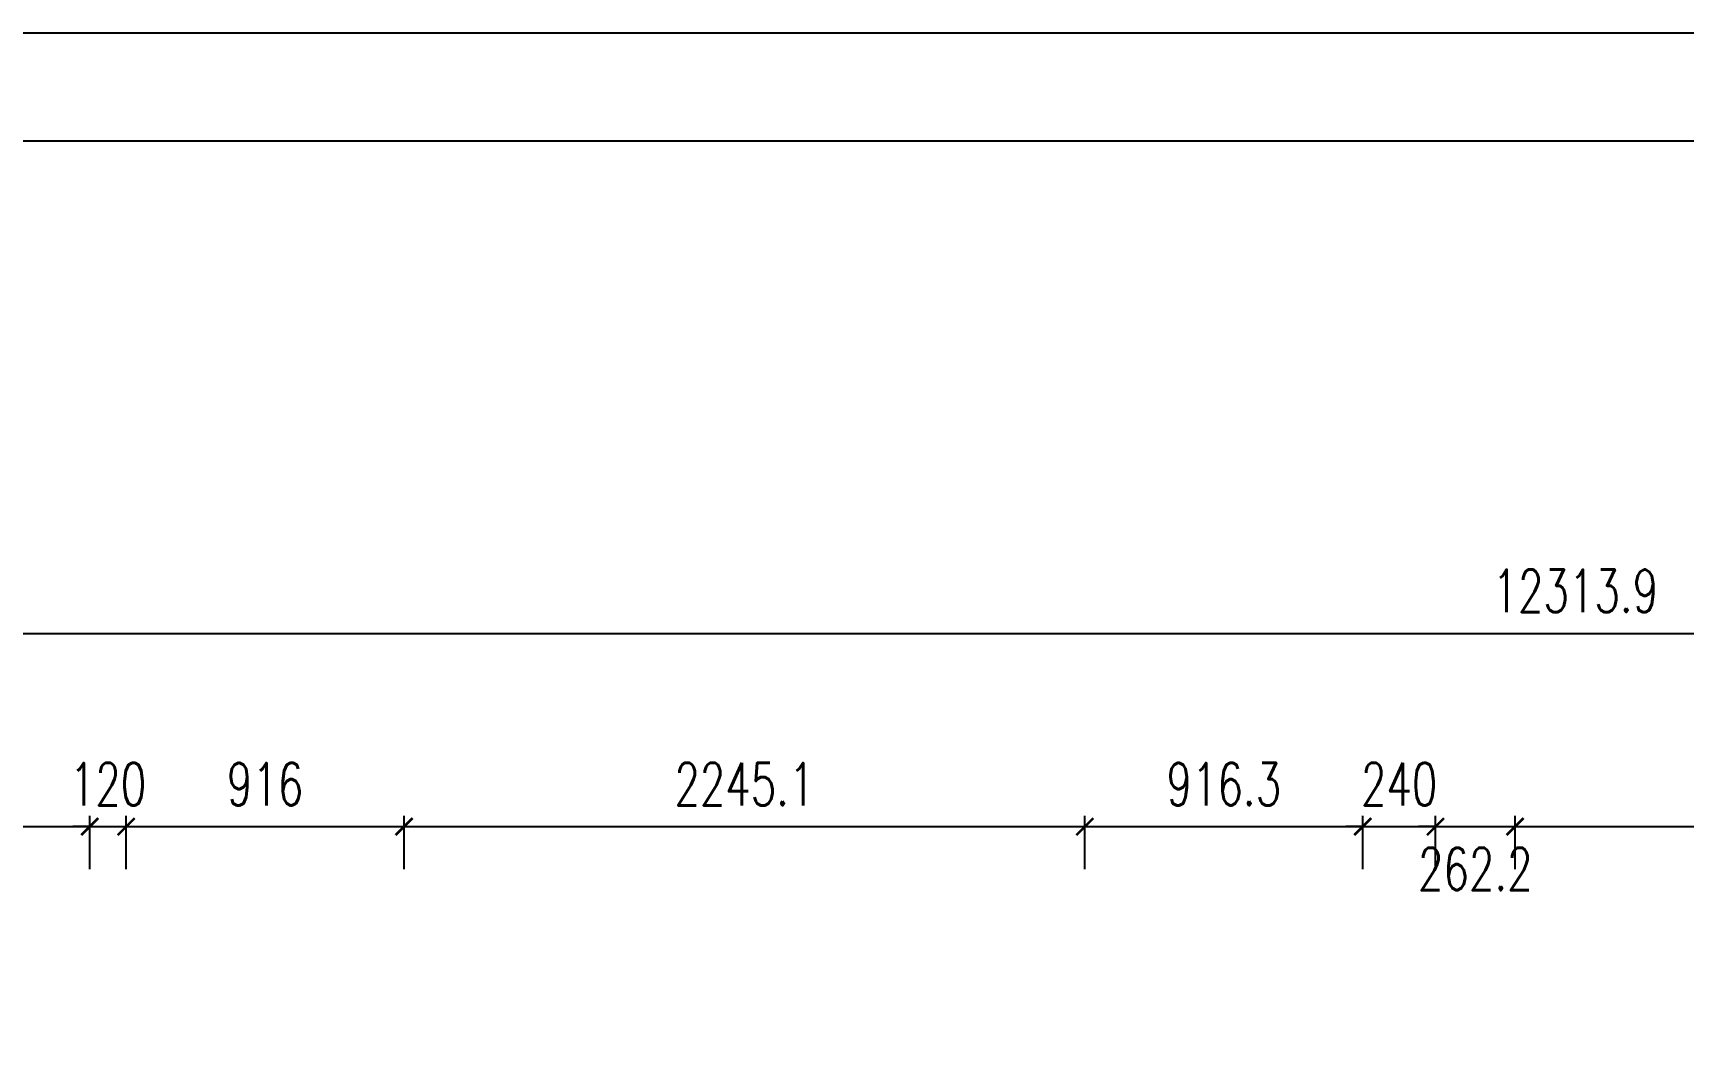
# Model space of a CAD drawing. Header units: millimetres. Extents: x 0 to 37570, y -10972 to 32224.
# Drawn here: x 6065 to 11509, y 28889 to 32224 of the extents above; entities that cross this region are included whole.
import ezdxf

# ---------------------------------------------------------------- set-up
doc = ezdxf.new("R2010")
doc.units = ezdxf.units.MM
doc.header["$LTSCALE"] = 10
doc.header["$MEASUREMENT"] = 0
for name, color, linetype in [('E11-标题', 2, 'BYLAYER'), ('P11-平面尺寸标注', 1, 'BYLAYER'), ('T-图框', 1, 'BYLAYER')]:
    doc.layers.add(name, color=color, linetype=linetype)
doc.styles.add('DIMTEXT', font='simplex.shx', dxfattribs={"width": 0.7, "bigfont": 'gbcbig.shx'})
doc.dimstyles.new('Bim', dxfattribs={"dimscale": 25, "dimtxt": 2, "dimasz": 0.8, "dimexe": 0.5, "dimexo": 0.5, "dimgap": 1, "dimtad": 4, "dimdec": 4, "dimrnd": 1, "dimdsep": 46, "dimtxsty": 'DIMTEXT', "dimblk": 'ARCHTICK', "dimcen": 2.5, "dimdle": 0.6, "dimclrd": 1, "dimclre": 1, "dimclrt": 2, "dimadec": 0, "dimazin": 0, "dimtfac": 1, "dimtdec": 4, "dimtix": 1, "dimtmove": 2, "dimatfit": 3, "dimldrblk": 'ARCHTICK', "dimfxlon": 1, "dimtolj": 1, "dimtzin": 0, "dimarcsym": 0})
doc.dimstyles.new('Kujiale', dxfattribs={"dimscale": 25, "dimtxt": 2, "dimasz": 0.8, "dimexe": 0.5, "dimexo": 0.5, "dimgap": 1, "dimtad": 1, "dimdec": 4, "dimrnd": 1, "dimdsep": 46, "dimtxsty": 'DIMTEXT', "dimblk": 'ARCHTICK', "dimcen": 2.5, "dimdle": 0.6, "dimclrd": 1, "dimclre": 1, "dimclrt": 2, "dimadec": 0, "dimazin": 0, "dimtfac": 1, "dimtdec": 4, "dimtix": 1, "dimtmove": 2, "dimatfit": 3, "dimldrblk": 'ARCHTICK', "dimfxlon": 1, "dimtolj": 1, "dimtzin": 0, "dimarcsym": 0})

# ---------------------------------------------------------------- blocks, each defined once
blk = doc.blocks.new('_ArchTick')
at = {"layer": 'E11-标题', "color": 1, "const_width": 0.15}
blk.add_lwpolyline([(-0.5, -0.5), (0.5, 0.5)], dxfattribs=at)
blk = doc.blocks.new('*D69')
at = {"layer": 'Defpoints', "color": 0, "transparency": 16777216}
for p in [(17308, 30245.6), (4994, 30070.6), (17308, 30070.6)]:
    blk.add_point(p, dxfattribs=at)
at = {"layer": 'P11-平面尺寸标注', "color": 1, "lineweight": -2, "transparency": 16777216}
for p, q in [((4994, 30105.6), (4994, 30280.6)), ((17308, 30105.6), (17308, 30280.6)), ((4952, 30245.6), (17350, 30245.6))]:
    blk.add_line(p, q, dxfattribs=at)
at = {"layer": 'P11-平面尺寸标注', "color": 1, "lineweight": -2, "transparency": 16777216, "xscale": 56, "yscale": 56, "zscale": 56, "rotation": 180}
blk.add_blockref('_ArchTick', (4994, 30245.6), dxfattribs=at)
at = {"layer": 'P11-平面尺寸标注', "color": 1, "lineweight": -2, "transparency": 16777216, "xscale": 56, "yscale": 56, "zscale": 56}
blk.add_blockref('_ArchTick', (17308, 30245.6), dxfattribs=at)
at = {"layer": 'P11-平面尺寸标注', "color": 2, "transparency": 16777216, "insert": (11151, 30385.6), "char_height": 140, "attachment_point": 5, "style": 'DIMTEXT'}
blk.add_mtext('\\A1;12313.9', dxfattribs=at)
blk = doc.blocks.new('*D90')
at = {"layer": 'Defpoints', "color": 0, "transparency": 16777216}
for p in [(6252.8, 29608.6), (4994, 29433.6), (6252.8, 29433.6)]:
    blk.add_point(p, dxfattribs=at)
at = {"layer": 'P11-平面尺寸标注', "color": 1, "lineweight": -2, "transparency": 16777216}
for p, q in [((4994, 29468.6), (4994, 29643.6)), ((6252.8, 29468.6), (6252.8, 29643.6)), ((4952, 29608.6), (6294.8, 29608.6))]:
    blk.add_line(p, q, dxfattribs=at)
at = {"layer": 'P11-平面尺寸标注', "color": 1, "lineweight": -2, "transparency": 16777216, "xscale": 56, "yscale": 56, "zscale": 56, "rotation": 180}
blk.add_blockref('_ArchTick', (4994, 29608.6), dxfattribs=at)
at = {"layer": 'P11-平面尺寸标注', "color": 1, "lineweight": -2, "transparency": 16777216, "xscale": 56, "yscale": 56, "zscale": 56}
blk.add_blockref('_ArchTick', (6252.8, 29608.6), dxfattribs=at)
at = {"layer": 'P11-平面尺寸标注', "color": 2, "transparency": 16777216, "insert": (5623.4, 29748.6), "char_height": 140, "attachment_point": 5, "style": 'DIMTEXT'}
blk.add_mtext('\\A1;1258.7', dxfattribs=at)
blk = doc.blocks.new('*D91')
at = {"layer": 'Defpoints', "color": 0, "transparency": 16777216}
for p in [(6372.8, 29608.6), (6252.8, 29433.6), (6372.8, 29433.6)]:
    blk.add_point(p, dxfattribs=at)
at = {"layer": 'P11-平面尺寸标注', "color": 1, "lineweight": -2, "transparency": 16777216}
for p, q in [((6252.8, 29468.6), (6252.8, 29643.6)), ((6372.8, 29468.6), (6372.8, 29643.6)), ((6252.8, 29608.6), (6196.8, 29608.6)), ((6252.8, 29608.6), (6372.8, 29608.6)), ((6372.8, 29608.6), (6428.8, 29608.6))]:
    blk.add_line(p, q, dxfattribs=at)
at = {"layer": 'P11-平面尺寸标注', "color": 1, "lineweight": -2, "transparency": 16777216, "xscale": 56, "yscale": 56, "zscale": 56}
blk.add_blockref('_ArchTick', (6252.8, 29608.6), dxfattribs=at)
at = {"layer": 'P11-平面尺寸标注', "color": 1, "lineweight": -2, "transparency": 16777216, "xscale": 56, "yscale": 56, "zscale": 56, "rotation": 180}
blk.add_blockref('_ArchTick', (6372.8, 29608.6), dxfattribs=at)
at = {"layer": 'P11-平面尺寸标注', "color": 2, "transparency": 16777216, "insert": (6312.8, 29748.6), "char_height": 140, "attachment_point": 5, "style": 'DIMTEXT'}
blk.add_mtext('\\A1;120', dxfattribs=at)
blk = doc.blocks.new('*D92')
at = {"layer": 'Defpoints', "color": 0, "transparency": 16777216}
for p in [(7288.8, 29608.6), (6372.8, 29433.6), (7288.8, 29433.6)]:
    blk.add_point(p, dxfattribs=at)
at = {"layer": 'P11-平面尺寸标注', "color": 1, "lineweight": -2, "transparency": 16777216}
for p, q in [((6372.8, 29468.6), (6372.8, 29643.6)), ((7288.8, 29468.6), (7288.8, 29643.6)), ((6330.8, 29608.6), (7330.8, 29608.6))]:
    blk.add_line(p, q, dxfattribs=at)
at = {"layer": 'P11-平面尺寸标注', "color": 1, "lineweight": -2, "transparency": 16777216, "xscale": 56, "yscale": 56, "zscale": 56, "rotation": 180}
blk.add_blockref('_ArchTick', (6372.8, 29608.6), dxfattribs=at)
at = {"layer": 'P11-平面尺寸标注', "color": 1, "lineweight": -2, "transparency": 16777216, "xscale": 56, "yscale": 56, "zscale": 56}
blk.add_blockref('_ArchTick', (7288.8, 29608.6), dxfattribs=at)
at = {"layer": 'P11-平面尺寸标注', "color": 2, "transparency": 16777216, "insert": (6830.8, 29748.6), "char_height": 140, "attachment_point": 5, "style": 'DIMTEXT'}
blk.add_mtext('\\A1;916', dxfattribs=at)
blk = doc.blocks.new('*D93')
at = {"layer": 'Defpoints', "color": 0, "transparency": 16777216}
for p in [(9533.9, 29608.6), (7288.8, 29433.6), (9533.9, 29433.6)]:
    blk.add_point(p, dxfattribs=at)
at = {"layer": 'P11-平面尺寸标注', "color": 1, "lineweight": -2, "transparency": 16777216}
for p, q in [((7288.8, 29468.6), (7288.8, 29643.6)), ((9533.9, 29468.6), (9533.9, 29643.6)), ((7246.8, 29608.6), (9575.9, 29608.6))]:
    blk.add_line(p, q, dxfattribs=at)
at = {"layer": 'P11-平面尺寸标注', "color": 1, "lineweight": -2, "transparency": 16777216, "xscale": 56, "yscale": 56, "zscale": 56, "rotation": 180}
blk.add_blockref('_ArchTick', (7288.8, 29608.6), dxfattribs=at)
at = {"layer": 'P11-平面尺寸标注', "color": 1, "lineweight": -2, "transparency": 16777216, "xscale": 56, "yscale": 56, "zscale": 56}
blk.add_blockref('_ArchTick', (9533.9, 29608.6), dxfattribs=at)
at = {"layer": 'P11-平面尺寸标注', "color": 2, "transparency": 16777216, "insert": (8411.3, 29748.6), "char_height": 140, "attachment_point": 5, "style": 'DIMTEXT'}
blk.add_mtext('\\A1;2245.1', dxfattribs=at)
blk = doc.blocks.new('*D94')
at = {"layer": 'Defpoints', "color": 0, "transparency": 16777216}
for p in [(10450.2, 29608.6), (9533.9, 29433.6), (10450.2, 29433.6)]:
    blk.add_point(p, dxfattribs=at)
at = {"layer": 'P11-平面尺寸标注', "color": 1, "lineweight": -2, "transparency": 16777216}
for p, q in [((9533.9, 29468.6), (9533.9, 29643.6)), ((10450.2, 29468.6), (10450.2, 29643.6)), ((9491.9, 29608.6), (10492.2, 29608.6))]:
    blk.add_line(p, q, dxfattribs=at)
at = {"layer": 'P11-平面尺寸标注', "color": 1, "lineweight": -2, "transparency": 16777216, "xscale": 56, "yscale": 56, "zscale": 56, "rotation": 180}
blk.add_blockref('_ArchTick', (9533.9, 29608.6), dxfattribs=at)
at = {"layer": 'P11-平面尺寸标注', "color": 1, "lineweight": -2, "transparency": 16777216, "xscale": 56, "yscale": 56, "zscale": 56}
blk.add_blockref('_ArchTick', (10450.2, 29608.6), dxfattribs=at)
at = {"layer": 'P11-平面尺寸标注', "color": 2, "transparency": 16777216, "insert": (9992.1, 29748.6), "char_height": 140, "attachment_point": 5, "style": 'DIMTEXT'}
blk.add_mtext('\\A1;916.3', dxfattribs=at)
blk = doc.blocks.new('*D95')
at = {"layer": 'Defpoints', "color": 0, "transparency": 16777216}
for p in [(10690.2, 29608.6), (10450.2, 29433.6), (10690.2, 29433.6)]:
    blk.add_point(p, dxfattribs=at)
at = {"layer": 'P11-平面尺寸标注', "color": 1, "lineweight": -2, "transparency": 16777216}
for p, q in [((10450.2, 29468.6), (10450.2, 29643.6)), ((10690.2, 29468.6), (10690.2, 29643.6)), ((10450.2, 29608.6), (10394.2, 29608.6)), ((10450.2, 29608.6), (10690.2, 29608.6)), ((10690.2, 29608.6), (10746.2, 29608.6))]:
    blk.add_line(p, q, dxfattribs=at)
at = {"layer": 'P11-平面尺寸标注', "color": 1, "lineweight": -2, "transparency": 16777216, "xscale": 56, "yscale": 56, "zscale": 56}
blk.add_blockref('_ArchTick', (10450.2, 29608.6), dxfattribs=at)
at = {"layer": 'P11-平面尺寸标注', "color": 1, "lineweight": -2, "transparency": 16777216, "xscale": 56, "yscale": 56, "zscale": 56, "rotation": 180}
blk.add_blockref('_ArchTick', (10690.2, 29608.6), dxfattribs=at)
at = {"layer": 'P11-平面尺寸标注', "color": 2, "transparency": 16777216, "insert": (10570.2, 29748.6), "char_height": 140, "attachment_point": 5, "style": 'DIMTEXT'}
blk.add_mtext('\\A1;240', dxfattribs=at)
blk = doc.blocks.new('*D158')
at = {"layer": 'Defpoints', "color": 0, "transparency": 16777216}
for p in [(10952.4, 29608.6), (10690.2, 29433.6), (10952.4, 29433.6)]:
    blk.add_point(p, dxfattribs=at)
at = {"layer": 'P11-平面尺寸标注', "color": 1, "lineweight": -2, "transparency": 16777216}
for p, q in [((10690.2, 29468.6), (10690.2, 29643.6)), ((10952.4, 29468.6), (10952.4, 29643.6)), ((10690.2, 29608.6), (10634.2, 29608.6)), ((10690.2, 29608.6), (10952.4, 29608.6)), ((10952.4, 29608.6), (11008.4, 29608.6))]:
    blk.add_line(p, q, dxfattribs=at)
at = {"layer": 'P11-平面尺寸标注', "color": 1, "lineweight": -2, "transparency": 16777216, "xscale": 56, "yscale": 56, "zscale": 56}
blk.add_blockref('_ArchTick', (10690.2, 29608.6), dxfattribs=at)
at = {"layer": 'P11-平面尺寸标注', "color": 1, "lineweight": -2, "transparency": 16777216, "xscale": 56, "yscale": 56, "zscale": 56, "rotation": 180}
blk.add_blockref('_ArchTick', (10952.4, 29608.6), dxfattribs=at)
at = {"layer": 'P11-平面尺寸标注', "color": 2, "transparency": 16777216, "insert": (10821.3, 29468.6), "char_height": 140, "attachment_point": 5, "style": 'DIMTEXT'}
blk.add_mtext('\\A1;262.2', dxfattribs=at)
blk = doc.blocks.new('*D96')
at = {"layer": 'Defpoints', "color": 0, "transparency": 16777216}
for p in [(14952.4, 29608.6), (10952.4, 29433.6), (14952.4, 29433.6)]:
    blk.add_point(p, dxfattribs=at)
at = {"layer": 'P11-平面尺寸标注', "color": 1, "lineweight": -2, "transparency": 16777216}
for p, q in [((10952.4, 29468.6), (10952.4, 29643.6)), ((14952.4, 29468.6), (14952.4, 29643.6)), ((10910.4, 29608.6), (14994.4, 29608.6))]:
    blk.add_line(p, q, dxfattribs=at)
at = {"layer": 'P11-平面尺寸标注', "color": 1, "lineweight": -2, "transparency": 16777216, "xscale": 56, "yscale": 56, "zscale": 56, "rotation": 180}
blk.add_blockref('_ArchTick', (10952.4, 29608.6), dxfattribs=at)
at = {"layer": 'P11-平面尺寸标注', "color": 1, "lineweight": -2, "transparency": 16777216, "xscale": 56, "yscale": 56, "zscale": 56}
blk.add_blockref('_ArchTick', (14952.4, 29608.6), dxfattribs=at)
at = {"layer": 'P11-平面尺寸标注', "color": 2, "transparency": 16777216, "insert": (12952.4, 29748.6), "char_height": 140, "attachment_point": 5, "style": 'DIMTEXT'}
blk.add_mtext('\\A1;4000', dxfattribs=at)

msp = doc.modelspace()

# ---------------------------------------------------------------- linework, layer by layer
at = {"layer": 'T-图框', "color": 8}
msp.add_lwpolyline([(0, 11434.5), (29400, 11434.5), (29400, 32224.5), (0, 32224.5), (0, 11434.5)], dxfattribs=at)
at = {"layer": 'T-图框'}
msp.add_lwpolyline([(357, 14136.5), (21945, 14136.5), (21945, 31867.5), (357, 31867.5), (357, 14136.5)], dxfattribs=at)

# ---------------------------------------------------------------- dimensions: what is measured, and where the dimension line sits
at = {"layer": 'P11-平面尺寸标注'}
for p1, p2, text, dimstyle, picture, middle in [((4994.03027, 30070.56836), (17307.9707, 30070.56836), '12313.9', 'Kujiale', '*D69', (11151.00049, 30385.56836)), ((4994.03027, 29433.56836), (6252.77686, 29433.56836), '1258.7', 'Kujiale', '*D90', (5623.40356, 29748.56836)), ((6252.77686, 29433.56836), (6372.77686, 29433.56836), '120', 'Kujiale', '*D91', (6312.77686, 29748.56836)), ((6372.77686, 29433.56836), (7288.77734, 29433.56836), '916', 'Kujiale', '*D92', (6830.7771, 29748.56836)), ((7288.77734, 29433.56836), (9533.91016, 29433.56836), '2245.1', 'Kujiale', '*D93', (8411.34375, 29748.56836)), ((9533.91016, 29433.56836), (10450.20508, 29433.56836), '916.3', 'Kujiale', '*D94', (9992.05762, 29748.56836)), ((10450.20508, 29433.56836), (10690.20508, 29433.56836), '240', 'Kujiale', '*D95', (10570.20508, 29748.56836)), ((10952.37402, 29433.56836), (14952.37402, 29433.56836), '4000', 'Kujiale', '*D96', (12952.37402, 29748.56836)), ((10690.20508, 29433.56836), (10952.37402, 29433.56836), '262.2', 'Bim', '*D158', (10821.28955, 29468.56836))]:
    dim = msp.add_aligned_dim(p1=p1, p2=p2, distance=175, text=text, dimstyle=dimstyle, override={"dimscale": 70}, dxfattribs=at)
    dim.commit()
    dim.dimension.update_dxf_attribs({"geometry": picture, "text_midpoint": middle})

doc.saveas('drawing.dxf')
